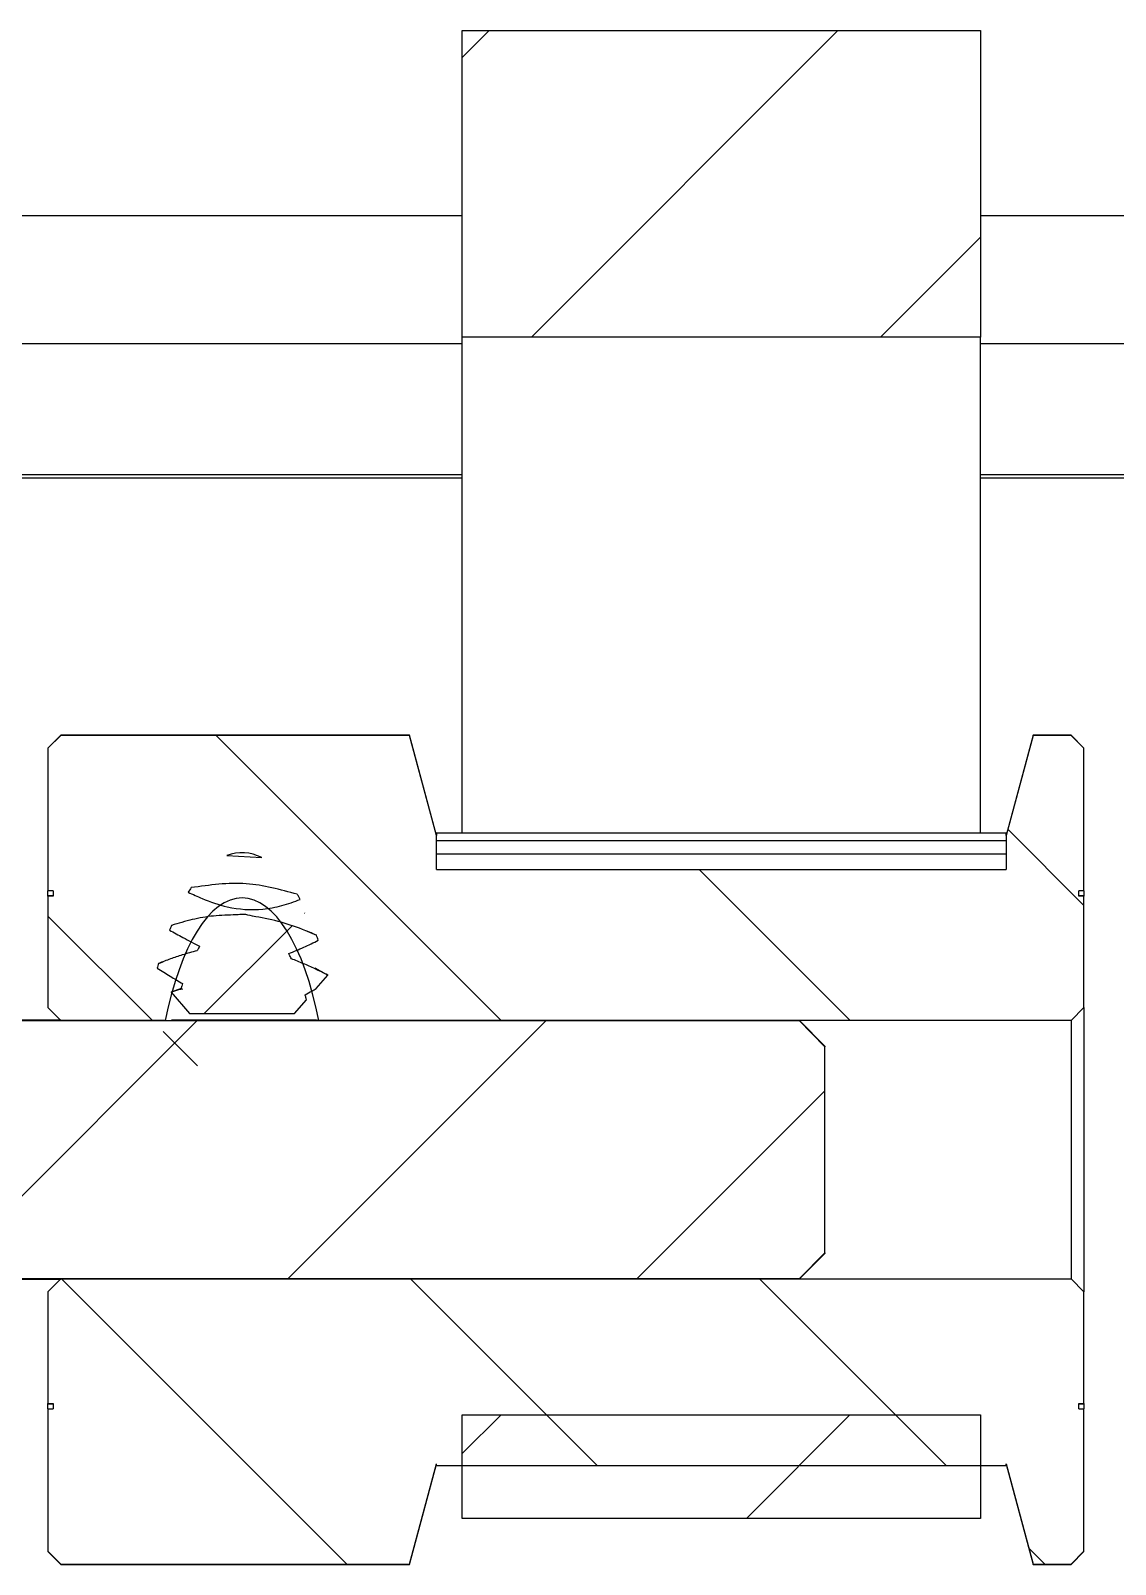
# Model space of a CAD drawing. Header units: millimetres. Extents: x -300 to 1184, y 5 to 1469.
# Drawn here: x 480.84 to 494.79, y 1387.48 to 1407.21 of the extents above; entities that cross this region are included whole.
import ezdxf

# ---------------------------------------------------------------- set-up
doc = ezdxf.new("R2010")
doc.units = ezdxf.units.MM

msp = doc.modelspace()

# ---------------------------------------------------------------- hatches: boundary and pattern name
at = {"linetype": 'Continuous', "lineweight": 18}
h = msp.add_hatch(dxfattribs=at)
h.set_pattern_fill('ANSI31', style=0)
h.paths.add_polyline_path([(493.057, 1403.269), (493.057, 1407.211), (486.39, 1407.211), (486.39, 1403.269)], flags=0)
h = msp.add_hatch(dxfattribs=at)
h.set_pattern_fill('ANSI31', angle=90, style=0)
edge = h.paths.add_edge_path(flags=0)
edge.add_line((494.39, 1396.078), (494.324, 1396.078))
edge.add_line((494.324, 1396.078), (494.324, 1396.144))
edge.add_line((494.324, 1396.144), (494.39, 1396.144))
edge.add_line((494.39, 1396.144), (494.39, 1397.979))
edge.add_spline(control_points=[(494.39, 1397.979), (494.335, 1398.034), (494.279, 1398.09), (494.224, 1398.145)], knot_values=[0.041311, 0.041311, 0.041311, 0.041311, 0.041667, 0.041667, 0.041667, 0.041667], weights=[1, 1, 1, 1], degree=3, periodic=0)
edge.add_line((494.224, 1398.145), (493.736, 1398.145))
edge.add_spline(control_points=[(493.736, 1398.145), (493.621, 1397.716), (493.506, 1397.286), (493.39, 1396.856)], knot_values=[0.015806, 0.015806, 0.015806, 0.015806, 0.017809, 0.017809, 0.017809, 0.017809], weights=[1, 1, 1, 1], degree=3, periodic=0)
edge.add_line((493.39, 1396.856), (493.39, 1396.418))
edge.add_line((493.39, 1396.418), (486.057, 1396.418))
edge.add_line((486.057, 1396.418), (486.057, 1396.856))
edge.add_spline(control_points=[(486.057, 1396.856), (485.942, 1397.286), (485.827, 1397.716), (485.712, 1398.145)], knot_values=[0.030446, 0.030446, 0.030446, 0.030446, 0.032429, 0.032429, 0.032429, 0.032429], weights=[1, 1, 1, 1], degree=3, periodic=0)
edge.add_line((485.712, 1398.145), (481.224, 1398.145))
edge.add_spline(control_points=[(481.224, 1398.145), (481.168, 1398.09), (481.113, 1398.034), (481.057, 1397.979)], knot_values=[0.019203, 0.019203, 0.019203, 0.019203, 0.019556, 0.019556, 0.019556, 0.019556], weights=[1, 1, 1, 1], degree=3, periodic=0)
edge.add_line((481.057, 1397.979), (481.057, 1396.144))
edge.add_line((481.057, 1396.144), (481.124, 1396.144))
edge.add_line((481.124, 1396.144), (481.124, 1396.078))
edge.add_line((481.124, 1396.078), (481.057, 1396.078))
edge.add_line((481.057, 1396.078), (481.057, 1394.642))
edge.add_spline(control_points=[(481.057, 1394.642), (481.113, 1394.586), (481.168, 1394.531), (481.224, 1394.475)], knot_values=[0.006607, 0.006607, 0.006607, 0.006607, 0.006961, 0.006961, 0.006961, 0.006961], weights=[1, 1, 1, 1], degree=3, periodic=0)
edge.add_line((481.224, 1394.475), (482.569, 1394.475))
edge.add_ellipse((483.557, 1393.144), major_axis=(0, -2.909), ratio=0.381849, start_angle=117.2243, end_angle=242.7757, ccw=False)
edge.add_line((484.545, 1394.475), (494.224, 1394.475))
edge.add_spline(control_points=[(494.224, 1394.475), (494.279, 1394.531), (494.335, 1394.586), (494.39, 1394.642)], knot_values=[0.01377, 0.01377, 0.01377, 0.01377, 0.014124, 0.014124, 0.014124, 0.014124], weights=[1, 1, 1, 1], degree=3, periodic=0)
edge.add_line((494.39, 1394.642), (494.39, 1396.078))
h = msp.add_hatch(dxfattribs=at)
h.set_pattern_fill('ANSI31', style=0)
edge = h.paths.add_edge_path(flags=0)
edge.add_spline(control_points=[(483.36, 1396.598), (483.508, 1396.569), (483.661, 1396.56), (483.811, 1396.572)], knot_values=[0, 0, 0, 0, 0.000677, 0.000677, 0.000677, 0.000677], weights=[1, 1, 1, 1], degree=3, periodic=0)
edge.add_ellipse((483.557, 1393.144), major_axis=(0, -3.492), ratio=0.381849, start_angle=169.0098, end_angle=188.4793)
h = msp.add_hatch(dxfattribs=at)
h.set_pattern_fill('ANSI31', style=0)
edge = h.paths.add_edge_path(flags=0)
edge.add_ellipse((483.557, 1393.144), major_axis=(0, -3.492), ratio=0.381849, start_angle=145.8383, end_angle=147.8183)
edge.add_spline(control_points=[(484.267, 1396.1), (484.055, 1396.169), (483.834, 1396.22), (483.611, 1396.236), (483.375, 1396.254), (483.134, 1396.234), (482.902, 1396.186)], knot_values=[0, 0, 0, 0, 0.001006, 0.001006, 0.001006, 0.002073, 0.002073, 0.002073, 0.002073], weights=[1, 1, 1, 1, 1, 1, 1], degree=3, periodic=0)
edge.add_ellipse((483.557, 1393.144), major_axis=(0, -3.492), ratio=0.381849, start_angle=209.4095, end_angle=211.3639)
edge.add_spline(control_points=[(482.863, 1396.126), (482.922, 1396.098), (482.982, 1396.072), (483.042, 1396.047), (483.148, 1396.004), (483.256, 1395.966), (483.367, 1395.939), (483.516, 1395.905), (483.672, 1395.894), (483.824, 1395.91), (483.906, 1395.919), (483.987, 1395.935), (484.066, 1395.956), (484.148, 1395.977), (484.227, 1396.004), (484.306, 1396.034)], knot_values=[0, 0, 0, 0, 0.000294, 0.000294, 0.000294, 0.000808, 0.000808, 0.000808, 0.001503, 0.001503, 0.001503, 0.001874, 0.001874, 0.001874, 0.002251, 0.002251, 0.002251, 0.002251], weights=[1, 1, 1, 1, 1, 1, 1, 1, 1, 1, 1, 1, 1, 1, 1, 1], degree=3, periodic=0)
h = msp.add_hatch(dxfattribs=at)
h.set_pattern_fill('ANSI31', style=0)
edge = h.paths.add_edge_path(flags=0)
edge.add_spline(control_points=[(484.66, 1395.061), (484.606, 1395.088), (484.552, 1395.114), (484.497, 1395.14), (484.447, 1395.163), (484.396, 1395.186), (484.345, 1395.208), (484.294, 1395.23), (484.243, 1395.251), (484.191, 1395.271)], knot_values=[0.000022, 0.000022, 0.000022, 0.000022, 0.000294, 0.000294, 0.000294, 0.000543, 0.000543, 0.000543, 0.000792, 0.000792, 0.000792, 0.000792], weights=[1, 1, 1, 1, 1, 1, 1, 1, 1, 1], degree=3, periodic=0)
edge.add_spline(control_points=[(484.191, 1395.271), (484.187, 1395.279), (484.183, 1395.288), (484.178, 1395.297), (484.175, 1395.303), (484.171, 1395.31), (484.168, 1395.317), (484.164, 1395.324), (484.161, 1395.33), (484.157, 1395.337)], knot_values=[0, 0, 0, 0, 0.000044, 0.000044, 0.000044, 0.000078, 0.000078, 0.000078, 0.000112, 0.000112, 0.000112, 0.000112], weights=[1, 1, 1, 1, 1, 1, 1, 1, 1, 1], degree=3, periodic=0)
edge.add_spline(control_points=[(484.157, 1395.337), (484.222, 1395.362), (484.286, 1395.389), (484.35, 1395.418), (484.381, 1395.433), (484.413, 1395.448), (484.444, 1395.463), (484.476, 1395.478), (484.507, 1395.494), (484.538, 1395.51)], knot_values=[0, 0, 0, 0, 0.000313, 0.000313, 0.000313, 0.00047, 0.00047, 0.00047, 0.000627, 0.000627, 0.000627, 0.000627], weights=[1, 1, 1, 1, 1, 1, 1, 1, 1, 1], degree=3, periodic=0)
edge.add_ellipse((483.557, 1393.144), major_axis=(0, -3.492), ratio=0.381849, start_angle=132.6416, end_angle=134.1132)
edge.add_spline(control_points=[(484.514, 1395.575), (484.454, 1395.6), (484.394, 1395.625), (484.333, 1395.648), (484.23, 1395.688), (484.125, 1395.723), (484.019, 1395.752), (483.911, 1395.782), (483.801, 1395.805), (483.691, 1395.819)], knot_values=[0, 0, 0, 0, 0.000294, 0.000294, 0.000294, 0.00079, 0.00079, 0.00079, 0.001294, 0.001294, 0.001294, 0.001294], weights=[1, 1, 1, 1, 1, 1, 1, 1, 1, 1], degree=3, periodic=0)
edge.add_spline(control_points=[(483.691, 1395.819), (483.654, 1395.832), (483.614, 1395.84), (483.575, 1395.842), (483.543, 1395.843), (483.512, 1395.841), (483.481, 1395.835)], knot_values=[0, 0, 0, 0, 0.000177, 0.000177, 0.000177, 0.000318, 0.000318, 0.000318, 0.000318], weights=[1, 1, 1, 1, 1, 1, 1], degree=3, periodic=0)
edge.add_spline(control_points=[(483.481, 1395.835), (483.383, 1395.837), (483.285, 1395.832), (483.187, 1395.821), (483.096, 1395.811), (483.006, 1395.795), (482.917, 1395.774), (482.826, 1395.754), (482.737, 1395.729), (482.649, 1395.701)], knot_values=[0, 0, 0, 0, 0.00044, 0.00044, 0.00044, 0.000852, 0.000852, 0.000852, 0.001268, 0.001268, 0.001268, 0.001268], weights=[1, 1, 1, 1, 1, 1, 1, 1, 1, 1], degree=3, periodic=0)
edge.add_ellipse((483.557, 1393.144), major_axis=(0, -3.492), ratio=0.381849, start_angle=222.9314, end_angle=224.3824)
edge.add_spline(control_points=[(482.624, 1395.64), (482.681, 1395.608), (482.738, 1395.576), (482.795, 1395.545), (482.831, 1395.525), (482.867, 1395.506), (482.903, 1395.487), (482.939, 1395.469), (482.975, 1395.45), (483.011, 1395.432)], knot_values=[0, 0, 0, 0, 0.000294, 0.000294, 0.000294, 0.000476, 0.000476, 0.000476, 0.000658, 0.000658, 0.000658, 0.000658], weights=[1, 1, 1, 1, 1, 1, 1, 1, 1, 1], degree=3, periodic=0)
edge.add_spline(control_points=[(483.011, 1395.432), (483.006, 1395.424), (483.001, 1395.416), (482.996, 1395.407), (482.993, 1395.402), (482.99, 1395.396), (482.986, 1395.39), (482.983, 1395.384), (482.98, 1395.379), (482.976, 1395.373)], knot_values=[0, 0, 0, 0, 0.000044, 0.000044, 0.000044, 0.000074, 0.000074, 0.000074, 0.000104, 0.000104, 0.000104, 0.000104], weights=[1, 1, 1, 1, 1, 1, 1, 1, 1, 1], degree=3, periodic=0)
edge.add_spline(control_points=[(482.976, 1395.373), (482.913, 1395.358), (482.85, 1395.34), (482.788, 1395.321), (482.736, 1395.305), (482.685, 1395.288), (482.634, 1395.269), (482.583, 1395.251), (482.533, 1395.231), (482.482, 1395.211)], knot_values=[0, 0, 0, 0, 0.000294, 0.000294, 0.000294, 0.000537, 0.000537, 0.000537, 0.00078, 0.00078, 0.00078, 0.00078], weights=[1, 1, 1, 1, 1, 1, 1, 1, 1, 1], degree=3, periodic=0)
edge.add_ellipse((483.557, 1393.144), major_axis=(0, -3.492), ratio=0.381849, start_angle=233.7107, end_angle=234.9519)
edge.add_spline(control_points=[(482.466, 1395.149), (482.493, 1395.132), (482.521, 1395.115), (482.549, 1395.098), (482.577, 1395.081), (482.604, 1395.064), (482.632, 1395.047), (482.685, 1395.015), (482.738, 1394.982), (482.792, 1394.951)], knot_values=[0, 0, 0, 0, 0.000147, 0.000147, 0.000147, 0.000293, 0.000293, 0.000293, 0.000573, 0.000573, 0.000573, 0.000573], weights=[1, 1, 1, 1, 1, 1, 1, 1, 1, 1], degree=3, periodic=0)
edge.add_spline(control_points=[(482.792, 1394.951), (482.788, 1394.94), (482.785, 1394.93), (482.782, 1394.92), (482.78, 1394.915), (482.778, 1394.91), (482.777, 1394.905), (482.775, 1394.9), (482.773, 1394.895), (482.772, 1394.89)], knot_values=[0, 0, 0, 0, 0.000048, 0.000048, 0.000048, 0.000072, 0.000072, 0.000072, 0.000096, 0.000096, 0.000096, 0.000096], weights=[1, 1, 1, 1, 1, 1, 1, 1, 1, 1], degree=3, periodic=0)
edge.add_spline(control_points=[(482.772, 1394.89), (482.729, 1394.874), (482.686, 1394.858), (482.644, 1394.841)], knot_values=[0, 0, 0, 0, 0.000205, 0.000205, 0.000205, 0.000205], weights=[1, 1, 1, 1], degree=3, periodic=0)
edge.add_spline(control_points=[(482.644, 1394.841), (482.723, 1394.749), (482.802, 1394.658), (482.882, 1394.567)], knot_values=[0.000634, 0.000634, 0.000634, 0.000634, 0.001178, 0.001178, 0.001178, 0.001178], weights=[1, 1, 1, 1], degree=3, periodic=0)
edge.add_line((482.882, 1394.567), (484.232, 1394.567))
edge.add_spline(control_points=[(484.232, 1394.567), (484.284, 1394.626), (484.335, 1394.685), (484.387, 1394.744)], knot_values=[0, 0, 0, 0, 0.000353, 0.000353, 0.000353, 0.000353], weights=[1, 1, 1, 1], degree=3, periodic=0)
edge.add_spline(control_points=[(484.387, 1394.744), (484.384, 1394.753), (484.381, 1394.762), (484.379, 1394.772), (484.377, 1394.778), (484.375, 1394.784), (484.373, 1394.79), (484.372, 1394.797), (484.37, 1394.803), (484.368, 1394.809)], knot_values=[0.000001, 0.000001, 0.000001, 0.000001, 0.000044, 0.000044, 0.000044, 0.000073, 0.000073, 0.000073, 0.000102, 0.000102, 0.000102, 0.000102], weights=[1, 1, 1, 1, 1, 1, 1, 1, 1, 1], degree=3, periodic=0)
edge.add_spline(control_points=[(484.368, 1394.809), (484.397, 1394.824), (484.425, 1394.84), (484.454, 1394.856), (484.473, 1394.866), (484.492, 1394.877), (484.511, 1394.888)], knot_values=[0, 0, 0, 0, 0.000147, 0.000147, 0.000147, 0.000245, 0.000245, 0.000245, 0.000245], weights=[1, 1, 1, 1, 1, 1, 1], degree=3, periodic=0)
edge.add_spline(control_points=[(484.511, 1394.888), (484.561, 1394.946), (484.61, 1395.004), (484.66, 1395.061)], knot_values=[0.000638, 0.000638, 0.000638, 0.000638, 0.000981, 0.000981, 0.000981, 0.000981], weights=[1, 1, 1, 1], degree=3, periodic=0)
h = msp.add_hatch(dxfattribs=at)
h.set_pattern_fill('ANSI31', style=0)
edge = h.paths.add_edge_path(flags=0)
edge.add_line((451.057, 1394.14), (451.057, 1391.487))
edge.add_spline(control_points=[(451.057, 1391.487), (451.168, 1391.376), (451.279, 1391.264), (451.39, 1391.153)], knot_values=[0.010372, 0.010372, 0.010372, 0.010372, 0.01108, 0.01108, 0.01108, 0.01108], weights=[1, 1, 1, 1], degree=3, periodic=0)
edge.add_line((451.39, 1391.153), (490.724, 1391.153))
edge.add_spline(control_points=[(490.724, 1391.153), (490.835, 1391.264), (490.946, 1391.376), (491.057, 1391.487)], knot_values=[0.004287, 0.004287, 0.004287, 0.004287, 0.004996, 0.004996, 0.004996, 0.004996], weights=[1, 1, 1, 1], degree=3, periodic=0)
edge.add_line((491.057, 1391.487), (491.057, 1394.14))
edge.add_spline(control_points=[(491.057, 1394.14), (490.946, 1394.252), (490.835, 1394.363), (490.724, 1394.475)], knot_values=[0.010392, 0.010392, 0.010392, 0.010392, 0.011101, 0.011101, 0.011101, 0.011101], weights=[1, 1, 1, 1], degree=3, periodic=0)
edge.add_line((490.724, 1394.475), (451.39, 1394.475))
edge.add_spline(control_points=[(451.39, 1394.475), (451.279, 1394.363), (451.168, 1394.252), (451.057, 1394.14)], knot_values=[0.004267, 0.004267, 0.004267, 0.004267, 0.004976, 0.004976, 0.004976, 0.004976], weights=[1, 1, 1, 1], degree=3, periodic=0)
h = msp.add_hatch(dxfattribs=at)
h.set_pattern_fill('ANSI31', angle=90, style=0)
edge = h.paths.add_edge_path(flags=0)
edge.add_line((494.39, 1389.483), (494.324, 1389.483))
edge.add_line((494.324, 1389.483), (494.324, 1389.55))
edge.add_line((494.324, 1389.55), (494.39, 1389.55))
edge.add_line((494.39, 1389.55), (494.39, 1390.986))
edge.add_spline(control_points=[(494.39, 1390.986), (494.335, 1391.041), (494.279, 1391.097), (494.224, 1391.153)], knot_values=[0.006607, 0.006607, 0.006607, 0.006607, 0.006961, 0.006961, 0.006961, 0.006961], weights=[1, 1, 1, 1], degree=3, periodic=0)
edge.add_line((494.224, 1391.153), (481.224, 1391.153))
edge.add_spline(control_points=[(481.224, 1391.153), (481.168, 1391.097), (481.113, 1391.041), (481.057, 1390.986)], knot_values=[0.01377, 0.01377, 0.01377, 0.01377, 0.014124, 0.014124, 0.014124, 0.014124], weights=[1, 1, 1, 1], degree=3, periodic=0)
edge.add_line((481.057, 1390.986), (481.057, 1389.55))
edge.add_line((481.057, 1389.55), (481.124, 1389.55))
edge.add_line((481.124, 1389.55), (481.124, 1389.483))
edge.add_line((481.124, 1389.483), (481.057, 1389.483))
edge.add_line((481.057, 1389.483), (481.057, 1387.649))
edge.add_spline(control_points=[(481.057, 1387.649), (481.113, 1387.593), (481.168, 1387.538), (481.224, 1387.482)], knot_values=[0.041311, 0.041311, 0.041311, 0.041311, 0.041667, 0.041667, 0.041667, 0.041667], weights=[1, 1, 1, 1], degree=3, periodic=0)
edge.add_line((481.224, 1387.482), (485.712, 1387.482))
edge.add_spline(control_points=[(485.712, 1387.482), (485.827, 1387.912), (485.942, 1388.342), (486.057, 1388.772)], knot_values=[0.015981, 0.015981, 0.015981, 0.015981, 0.017984, 0.017984, 0.017984, 0.017984], weights=[1, 1, 1, 1], degree=3, periodic=0)
edge.add_line((486.057, 1388.772), (486.057, 1388.752))
edge.add_line((486.057, 1388.752), (493.39, 1388.752))
edge.add_line((493.39, 1388.752), (493.39, 1388.772))
edge.add_spline(control_points=[(493.39, 1388.772), (493.506, 1388.342), (493.621, 1387.912), (493.736, 1387.482)], knot_values=[0.030271, 0.030271, 0.030271, 0.030271, 0.032254, 0.032254, 0.032254, 0.032254], weights=[1, 1, 1, 1], degree=3, periodic=0)
edge.add_line((493.736, 1387.482), (494.224, 1387.482))
edge.add_spline(control_points=[(494.224, 1387.482), (494.279, 1387.538), (494.335, 1387.593), (494.39, 1387.649)], knot_values=[0.019203, 0.019203, 0.019203, 0.019203, 0.019556, 0.019556, 0.019556, 0.019556], weights=[1, 1, 1, 1], degree=3, periodic=0)
edge.add_line((494.39, 1387.649), (494.39, 1389.483))
h = msp.add_hatch(dxfattribs=at)
h.set_pattern_fill('ANSI31', style=0)
h.paths.add_polyline_path([(493.057, 1388.072), (493.057, 1389.405), (486.39, 1389.405), (486.39, 1388.072)], flags=0)

# ---------------------------------------------------------------- linework, layer by layer
at = {"color": 7, "linetype": 'Continuous', "lineweight": 25}
for p, q in [((486.39, 1403.269), (486.39, 1407.211)), ((486.39, 1407.211), (493.057, 1407.211)), ((493.057, 1407.211), (493.057, 1403.269)), ((476.39, 1404.834), (486.39, 1404.834)), ((493.057, 1404.834), (496.39, 1404.834)), ((493.057, 1403.269), (486.39, 1403.269)), ((486.39, 1396.885), (486.39, 1403.269)), ((493.057, 1396.885), (493.057, 1403.269)), ((476.39, 1403.188), (486.39, 1403.188)), ((493.057, 1403.188), (496.39, 1403.188)), ((476.39, 1401.501), (486.39, 1401.501)), ((476.39, 1401.46), (486.39, 1401.46)), ((493.057, 1401.501), (496.39, 1401.501)), ((493.057, 1401.46), (496.39, 1401.46)), ((481.224, 1398.147), (481.057, 1397.98)), ((481.224, 1398.145), (481.057, 1397.979)), ((485.712, 1398.147), (481.224, 1398.147)), ((481.224, 1398.147), (481.224, 1398.145)), ((485.712, 1398.145), (481.224, 1398.145)), ((486.057, 1396.858), (485.712, 1398.147)), ((485.712, 1398.145), (485.712, 1398.147)), ((486.057, 1396.856), (485.712, 1398.145)), ((493.736, 1398.147), (493.39, 1396.858)), ((493.736, 1398.145), (493.39, 1396.856)), ((494.224, 1398.147), (493.736, 1398.147)), ((493.736, 1398.145), (493.736, 1398.147)), ((494.224, 1398.145), (493.736, 1398.145)), ((494.39, 1397.98), (494.224, 1398.147)), ((494.224, 1398.145), (494.224, 1398.147)), ((494.39, 1397.979), (494.224, 1398.145)), ((481.057, 1397.98), (481.057, 1397.979)), ((481.057, 1397.979), (481.057, 1396.144)), ((494.39, 1397.979), (494.39, 1397.98)), ((494.39, 1396.144), (494.39, 1397.979)), ((493.39, 1396.885), (486.057, 1396.885)), ((486.057, 1396.885), (486.057, 1396.858)), ((486.057, 1396.856), (486.057, 1396.858)), ((486.057, 1396.418), (486.057, 1396.856)), ((486.057, 1396.793), (493.39, 1396.793)), ((493.39, 1396.858), (493.39, 1396.885)), ((493.39, 1396.858), (493.39, 1396.856)), ((493.39, 1396.856), (493.39, 1396.418)), ((483.36, 1396.598), (483.811, 1396.572)), ((486.057, 1396.623), (493.39, 1396.623)), ((486.057, 1396.418), (493.39, 1396.418)), ((481.124, 1396.144), (481.057, 1396.144)), ((481.057, 1396.08), (481.057, 1396.144)), ((481.124, 1396.144), (481.124, 1396.078)), ((494.39, 1396.144), (494.324, 1396.144)), ((494.324, 1396.078), (494.324, 1396.144)), ((494.39, 1396.144), (494.39, 1396.078)), ((481.124, 1396.08), (481.057, 1396.08)), ((481.057, 1396.078), (481.057, 1396.08)), ((481.124, 1396.078), (481.057, 1396.078)), ((481.057, 1396.078), (481.057, 1394.642)), ((494.39, 1396.08), (494.324, 1396.08)), ((494.39, 1396.078), (494.324, 1396.078)), ((494.39, 1396.08), (494.39, 1396.078)), ((494.39, 1394.642), (494.39, 1396.078)), ((484.393, 1395.625), (484.514, 1395.575)), ((482.482, 1395.211), (482.541, 1395.23)), ((484.491, 1395.154), (484.66, 1395.061)), ((484.511, 1394.888), (484.66, 1395.061)), ((482.772, 1394.89), (482.644, 1394.841)), ((482.644, 1394.841), (482.882, 1394.567)), ((484.232, 1394.567), (484.387, 1394.744)), ((481.224, 1394.475), (481.057, 1394.642)), ((482.882, 1394.567), (484.232, 1394.567)), ((494.39, 1394.642), (494.224, 1394.475)), ((494.39, 1394.642), (494.39, 1390.986)), ((451.39, 1394.475), (490.724, 1394.475)), ((481.224, 1394.48), (476.623, 1394.48)), ((482.569, 1394.475), (481.224, 1394.475)), ((482.664, 1394.473), (482.569, 1394.475)), ((484.467, 1394.48), (482.647, 1394.48)), ((494.224, 1394.475), (484.545, 1394.475)), ((491.057, 1394.14), (490.724, 1394.475)), ((491.057, 1394.147), (490.729, 1394.475)), ((494.224, 1394.475), (494.224, 1391.153)), ((491.057, 1394.147), (491.057, 1394.14)), ((491.057, 1391.488), (491.057, 1394.14)), ((490.724, 1391.153), (491.057, 1391.488)), ((490.729, 1391.153), (491.057, 1391.481)), ((491.057, 1391.488), (491.057, 1391.481)), ((490.724, 1391.153), (451.39, 1391.153)), ((476.59, 1391.147), (481.224, 1391.147)), ((481.057, 1390.986), (481.224, 1391.153)), ((481.224, 1391.153), (494.224, 1391.153)), ((494.224, 1391.153), (494.39, 1390.986)), ((481.057, 1390.986), (481.057, 1389.55)), ((494.39, 1389.55), (494.39, 1390.986)), ((481.057, 1389.55), (481.124, 1389.55)), ((481.057, 1389.547), (481.057, 1389.55)), ((481.057, 1389.547), (481.124, 1389.547)), ((481.057, 1389.483), (481.057, 1389.547)), ((481.057, 1389.483), (481.124, 1389.483)), ((481.057, 1389.483), (481.057, 1387.649)), ((481.124, 1389.55), (481.124, 1389.483)), ((494.324, 1389.55), (494.39, 1389.55)), ((494.324, 1389.483), (494.324, 1389.55)), ((494.324, 1389.547), (494.39, 1389.547)), ((494.324, 1389.483), (494.39, 1389.483)), ((494.39, 1389.55), (494.39, 1389.483)), ((494.39, 1389.55), (494.39, 1389.547)), ((494.39, 1387.649), (494.39, 1389.483)), ((486.39, 1388.072), (486.39, 1389.405)), ((486.39, 1389.405), (493.057, 1389.405)), ((493.057, 1389.405), (493.057, 1388.072)), ((485.712, 1387.482), (486.057, 1388.772)), ((485.712, 1387.48), (486.057, 1388.77)), ((486.057, 1388.752), (486.057, 1388.772)), ((486.057, 1388.752), (493.39, 1388.752)), ((493.39, 1388.772), (493.736, 1387.482)), ((493.39, 1388.752), (493.39, 1388.772)), ((493.39, 1388.77), (493.736, 1387.48)), ((493.057, 1388.072), (486.39, 1388.072)), ((481.057, 1387.649), (481.057, 1387.647)), ((481.057, 1387.649), (481.224, 1387.482)), ((481.057, 1387.647), (481.224, 1387.48)), ((494.224, 1387.482), (494.39, 1387.649)), ((494.224, 1387.48), (494.39, 1387.647)), ((494.39, 1387.647), (494.39, 1387.649)), ((481.224, 1387.482), (481.224, 1387.48)), ((481.224, 1387.482), (485.712, 1387.482)), ((481.224, 1387.48), (485.712, 1387.48)), ((485.712, 1387.48), (485.712, 1387.482)), ((493.736, 1387.48), (493.736, 1387.482)), ((493.736, 1387.482), (494.224, 1387.482)), ((493.736, 1387.48), (494.224, 1387.48)), ((494.224, 1387.48), (494.224, 1387.482))]:
    msp.add_line(p, q, dxfattribs=at)
for major_axis, start_param, end_param in [((0, -3.492), 2.949778, 3.289584), ((0, -3.492), 3.654885, 3.688995), ((0, -2.909), 2.045951, 4.237235), ((0, -3.492), 2.545358, 2.579915), ((0, -3.492), 3.890887, 3.916212), ((0, -3.492), 2.315032, 2.340717), ((0, -3.492), 4.079021, 4.100685)]:
    msp.add_ellipse((483.557, 1393.144), major_axis=major_axis, ratio=0.381849, start_param=start_param, end_param=end_param, dxfattribs=at)
for points, knots in [([(482.863, 1396.126), (482.923, 1396.099), (483.086, 1396.025), (483.4, 1395.914), (483.755, 1395.889), (484.07, 1395.95), (484.227, 1396.006), (484.306, 1396.034)], [0, 0, 0, 0, 0.130999, 0.359975, 0.666282, 0.831578, 1, 1, 1, 1]), ([(484.267, 1396.1), (484.049, 1396.16), (483.601, 1396.284), (483.14, 1396.219), (482.902, 1396.186)], [0, 0, 0, 0, 0.485536, 1, 1, 1, 1]), ([(483.481, 1395.835), (483.383, 1395.833), (483.193, 1395.829), (482.914, 1395.779), (482.738, 1395.727), (482.649, 1395.701)], [0, 0, 0, 0, 0.347023, 0.671814, 1, 1, 1, 1]), ([(483.691, 1395.819), (483.652, 1395.83), (483.583, 1395.848), (483.512, 1395.839), (483.481, 1395.835)], [0, 0, 0, 0, 0.554451, 1, 1, 1, 1]), ([(484.514, 1395.575), (484.454, 1395.6), (484.292, 1395.667), (484.02, 1395.761), (483.801, 1395.8), (483.691, 1395.819)], [0, 0, 0, 0, 0.227162, 0.611194, 1, 1, 1, 1]), ([(482.624, 1395.64), (482.681, 1395.608), (482.774, 1395.556), (482.903, 1395.487), (482.975, 1395.451), (483.011, 1395.432)], [0, 0, 0, 0, 0.445814, 0.72289, 1, 1, 1, 1]), ([(482.976, 1395.373), (482.913, 1395.356), (482.798, 1395.326), (482.633, 1395.27), (482.533, 1395.231), (482.482, 1395.211)], [0, 0, 0, 0, 0.376364, 0.687915, 1, 1, 1, 1]), ([(483.011, 1395.432), (483.006, 1395.424), (482.998, 1395.41), (482.986, 1395.39), (482.98, 1395.379), (482.976, 1395.373)], [0, 0, 0, 0, 0.4218503, 0.7108926, 1, 1, 1, 1]), ([(484.157, 1395.337), (484.222, 1395.363), (484.319, 1395.403), (484.444, 1395.463), (484.507, 1395.494), (484.538, 1395.51)], [0, 0, 0, 0, 0.499117, 0.749503, 1, 1, 1, 1]), ([(484.191, 1395.271), (484.187, 1395.279), (484.179, 1395.295), (484.168, 1395.317), (484.161, 1395.33), (484.157, 1395.337)], [0, 0, 0, 0, 0.390149, 0.694935, 1, 1, 1, 1]), ([(482.466, 1395.149), (482.493, 1395.132), (482.549, 1395.098), (482.657, 1395.032), (482.739, 1394.983), (482.792, 1394.951)], [0, 0, 0, 0, 0.255982, 0.512001, 1, 1, 1, 1]), ([(484.66, 1395.061), (484.606, 1395.088), (484.502, 1395.139), (484.346, 1395.209), (484.243, 1395.25), (484.191, 1395.271)], [0, 0, 0, 0, 0.352514, 0.676064, 1, 1, 1, 1]), ([(482.792, 1394.951), (482.788, 1394.94), (482.783, 1394.925), (482.776, 1394.905), (482.773, 1394.895), (482.772, 1394.89)], [0, 0, 0, 0, 0.50005, 0.750514, 1, 1, 1, 1]), ([(482.644, 1394.841), (482.659, 1394.847), (482.702, 1394.866), (482.759, 1394.878), (482.796, 1394.886)], [0, 0, 0, 0, 0.360383, 1, 1, 1, 1]), ([(484.368, 1394.809), (484.396, 1394.825), (484.444, 1394.851), (484.492, 1394.877), (484.511, 1394.888)], [0, 0, 0, 0, 0.598352, 1, 1, 1, 1]), ([(484.387, 1394.744), (484.384, 1394.753), (484.38, 1394.769), (484.373, 1394.79), (484.37, 1394.803), (484.368, 1394.809)], [0, 0, 0, 0, 0.425025, 0.712347, 1, 1, 1, 1]), ([(484.545, 1394.475), (484.526, 1394.479), (484.504, 1394.483), (484.469, 1394.479), (484.464, 1394.479)], [0, 0, 0, 0, 0.8338815, 1, 1, 1, 1])]:
    msp.add_open_spline(points, degree=3, knots=knots, dxfattribs=at)

doc.saveas('drawing.dxf')
